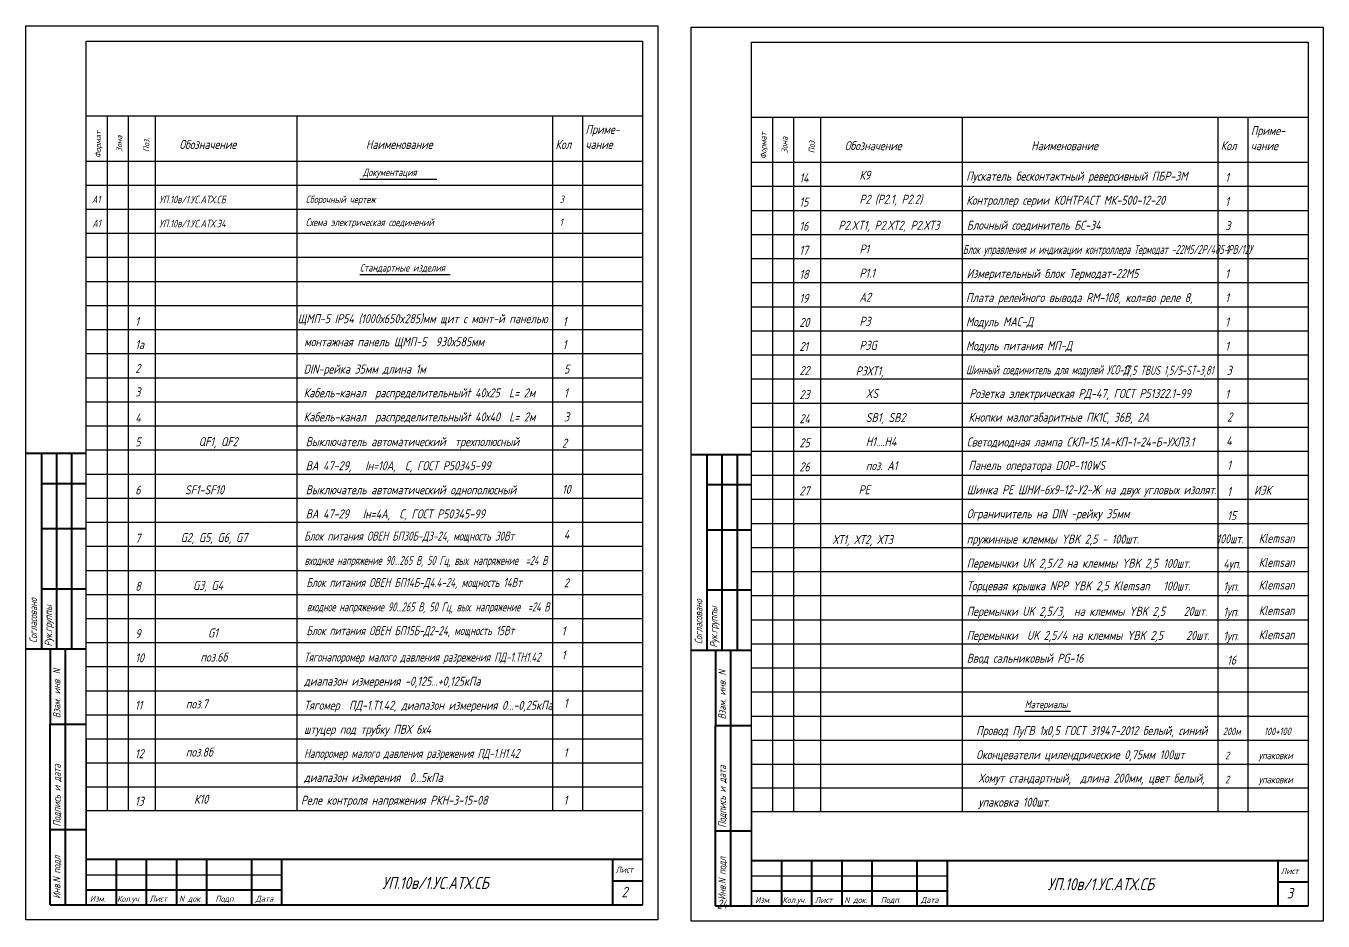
# Model space of a CAD drawing. Header units: millimetres. Extents: x 935 to 2239, y 268 to 862.
# Drawn here: x 1807.9 to 2239.1, y 309.8 to 607.2 of the extents above; entities that cross this region are included whole.
import ezdxf

# ---------------------------------------------------------------- set-up
doc = ezdxf.new("R2010")
doc.units = ezdxf.units.MM
doc.linetypes.add('HIDDEN', pattern=[0.375, 0.25, -0.125])
doc.layers.add('MAIN', color=7, linetype='Continuous', lineweight=50)
doc.layers.add('TEXT', color=250, linetype='Continuous')
doc.styles.add('GOST тип А', font='GOST_A.TTF', dxfattribs={"oblique": 15})
doc.styles.get("Standard").update_dxf_attribs({"font": 'GOST_A.TTF', "width": 0.8, "oblique": 15, "height": 3})

msp = doc.modelspace()

# ---------------------------------------------------------------- linework, layer by layer
for p, q in [((1807.9406, 607.2001), (2017.9406, 607.2001)), ((1807.9406, 310.2001), (1807.9406, 607.2001)), ((2017.9406, 607.2001), (2017.9406, 310.2001)), ((2029.1039, 606.7966), (2239.1039, 606.7966)), ((2029.1039, 309.7966), (2029.1039, 606.7966)), ((2239.1039, 606.7966), (2239.1039, 309.7966)), ((1918.9406, 556.322), (1944.5537, 556.322)), ((1827.9406, 554.322), (2012.9406, 554.322)), ((1827.9406, 554.322), (2012.9406, 554.322)), ((2049.1039, 553.9186), (2234.1039, 553.9186)), ((2049.1039, 553.9186), (2234.1039, 553.9186)), ((1827.9406, 546.322), (2012.9406, 546.322)), ((1827.9406, 546.322), (2012.9406, 546.322)), ((2049.1039, 545.9186), (2234.1039, 545.9186)), ((2049.1039, 545.9186), (2234.1039, 545.9186)), ((1827.9406, 538.322), (2012.9406, 538.322)), ((1827.9406, 538.322), (2012.9406, 538.322)), ((2049.1039, 537.9186), (2234.1039, 537.9186)), ((2049.1039, 537.9186), (2234.1039, 537.9186)), ((1827.9406, 530.322), (2012.9406, 530.322)), ((2049.1039, 529.9186), (2234.1039, 529.9186)), ((1827.9406, 522.322), (2012.9406, 522.322)), ((1918.9406, 524.5998), (1948.9496, 524.5998)), ((2049.1039, 521.9186), (2234.1039, 521.9186)), ((1827.9406, 514.322), (2012.9406, 514.322)), ((2049.1039, 513.9186), (2234.1039, 513.9186)), ((1827.9406, 506.322), (2012.9406, 506.322)), ((2049.1039, 505.9186), (2234.1039, 505.9186)), ((1827.9406, 498.322), (2012.9406, 498.322)), ((2049.1039, 497.9186), (2234.1039, 497.9186)), ((1827.9406, 490.322), (2012.9406, 490.322)), ((2049.1039, 489.9186), (2234.1039, 489.9186)), ((1827.9406, 482.322), (2012.9406, 482.322)), ((2049.1039, 481.9186), (2234.1039, 481.9186)), ((1827.9406, 474.322), (2012.9406, 474.322)), ((2049.1039, 473.9186), (2234.1039, 473.9186)), ((1827.9406, 466.322), (2012.9406, 466.322)), ((2049.1039, 465.9186), (2234.1039, 465.9186)), ((1827.9406, 458.322), (2012.9406, 458.322)), ((2049.1039, 457.9186), (2234.1039, 457.9186)), ((1827.9406, 450.322), (2012.9406, 450.322)), ((2049.1039, 449.9186), (2234.1039, 449.9186)), ((1827.9406, 442.322), (2012.9406, 442.322)), ((2049.1039, 441.9186), (2234.1039, 441.9186)), ((1827.9406, 434.322), (2012.9406, 434.322)), ((2049.1039, 433.9186), (2234.1039, 433.9186)), ((1827.9406, 426.322), (2012.9406, 426.322)), ((2049.1039, 425.9186), (2234.1039, 425.9186)), ((1827.9406, 418.322), (2012.9406, 418.322)), ((2049.1039, 417.9186), (2234.1039, 417.9186)), ((1827.9406, 410.322), (2012.9406, 410.322)), ((2049.1039, 409.9186), (2234.1039, 409.9186)), ((1827.9406, 402.322), (2012.9406, 402.322)), ((2049.1039, 401.9186), (2234.1039, 401.9186)), ((1827.9406, 394.322), (2012.9406, 394.322)), ((2049.1039, 393.9186), (2234.1039, 393.9186)), ((1827.9406, 386.322), (2012.9406, 386.322)), ((2049.1039, 385.9186), (2234.1039, 385.9186)), ((2139.9384, 379.5257), (2155.1181, 379.5257)), ((1827.9406, 378.322), (2012.9406, 378.322)), ((2049.1039, 377.9186), (2234.1039, 377.9186)), ((1827.9406, 370.322), (2012.9406, 370.322)), ((2049.1039, 369.9186), (2234.1039, 369.9186)), ((1827.9406, 362.322), (2012.9406, 362.322)), ((2049.1039, 361.9186), (2234.1039, 361.9186)), ((1827.9406, 354.444), (2012.9406, 354.444)), ((2049.1039, 354.0405), (2234.1039, 354.0405)), ((1827.9406, 346.566), (2012.9406, 346.566)), ((2049.1039, 346.1625), (2234.1039, 346.1625)), ((2017.9406, 310.2001), (1807.9406, 310.2001)), ((2239.1039, 309.7966), (2029.1039, 309.7966))]:
    msp.add_line(p, q)
at = {"lineweight": 30}
for p, q in [((1827.9406, 602.2001), (2012.9406, 602.2001)), ((1827.9406, 315.2001), (1827.9406, 602.2001)), ((2012.9406, 602.2001), (2012.9406, 315.2001)), ((2049.1039, 601.7966), (2234.1039, 601.7966)), ((2049.1039, 314.7966), (2049.1039, 601.7966)), ((2234.1039, 601.7966), (2234.1039, 314.7966)), ((1827.9406, 577.322), (2012.9406, 577.322)), ((1834.9406, 577.322), (1834.9406, 346.566)), ((1841.9406, 577.322), (1841.9406, 346.566)), ((1850.9406, 577.322), (1850.9406, 346.566)), ((1897.9406, 577.322), (1897.9406, 346.566)), ((1982.9406, 577.322), (1982.9406, 346.566)), ((1992.9406, 577.322), (1992.9406, 346.566)), ((2049.1039, 576.9186), (2234.1039, 576.9186)), ((2056.1039, 576.9186), (2056.1039, 346.1625)), ((2063.1039, 576.9186), (2063.1039, 346.1625)), ((2072.1039, 576.9186), (2072.1039, 346.1625)), ((2119.1039, 576.9186), (2119.1039, 346.1625)), ((2204.1039, 576.9186), (2204.1039, 346.1625)), ((2214.1039, 576.9186), (2214.1039, 346.1625)), ((1827.9406, 562.322), (2012.9406, 562.322)), ((2049.1039, 561.9186), (2234.1039, 561.9186)), ((1827.9406, 370.2001), (1827.9406, 315.2001)), ((2049.1039, 369.7966), (2049.1039, 314.7966))]:
    msp.add_line(p, q, dxfattribs=at)
at = {"color": 7, "lineweight": 40}
for p, q in [((2012.9406, 330.2001), (1827.9406, 330.2001)), ((1837.9406, 330.2001), (1837.9406, 315.2001)), ((1847.9406, 330.2001), (1847.9406, 315.2001)), ((1857.9406, 330.2001), (1857.9406, 315.2001)), ((1867.9406, 330.2001), (1867.9406, 315.2001)), ((1882.9406, 330.2001), (1882.9406, 315.2001)), ((1892.9406, 330.2001), (1892.9406, 315.2001)), ((2002.9406, 330.2001), (2002.9406, 315.2001)), ((2234.1039, 329.7966), (2049.1039, 329.7966)), ((2059.1039, 329.7966), (2059.1039, 314.7966)), ((2069.1039, 329.7966), (2069.1039, 314.7966)), ((2079.1039, 329.7966), (2079.1039, 314.7966)), ((2089.1039, 329.7966), (2089.1039, 314.7966)), ((2104.1039, 329.7966), (2104.1039, 314.7966)), ((2114.1039, 329.7966), (2114.1039, 314.7966)), ((2224.1039, 329.7966), (2224.1039, 314.7966)), ((1827.9406, 320.2001), (1892.9406, 320.2001)), ((2002.9406, 323.2001), (2012.9406, 323.2001)), ((2049.1039, 319.7966), (2114.1039, 319.7966)), ((2224.1039, 322.7966), (2234.1039, 322.7966)), ((1827.9406, 315.2001), (2012.9406, 315.2001)), ((2049.1039, 314.7966), (2234.1039, 314.7966))]:
    msp.add_line(p, q, dxfattribs=at)
at = {"color": 7}
for p, q in [((1827.9406, 330.2001), (1827.9406, 315.2001)), ((2049.1039, 329.7966), (2049.1039, 314.7966)), ((1827.9406, 325.2001), (1892.9406, 325.2001)), ((2049.1039, 324.7966), (2114.1039, 324.7966))]:
    msp.add_line(p, q, dxfattribs=at)
at = {"lineweight": 40}
for p, q in [((1815.9406, 315.2001), (2012.9406, 315.2001)), ((2037.1039, 314.7966), (2234.1039, 314.7966))]:
    msp.add_line(p, q, dxfattribs=at)
at = {"layer": 'MAIN', "color": 7, "linetype": 'Continuous', "lineweight": 40}
for p, q in [((1807.9406, 465.212), (1827.9406, 465.212)), ((1813.1392, 465.212), (1813.1392, 400.212)), ((1818.1392, 465.212), (1818.1392, 400.212)), ((1823.1392, 465.212), (1823.1392, 400.212)), ((2029.1039, 464.8085), (2049.1039, 464.8085)), ((2034.3025, 464.8085), (2034.3025, 399.8085)), ((2039.3025, 464.8085), (2039.3025, 399.8085)), ((2044.3025, 464.8085), (2044.3025, 399.8085)), ((1813.1392, 455.212), (1827.9406, 455.212)), ((2034.3025, 454.8085), (2049.1039, 454.8085)), ((1813.1392, 440.212), (1827.9406, 440.212)), ((2034.3025, 439.8085), (2049.1039, 439.8085)), ((1813.1392, 420.212), (1827.9406, 420.212)), ((2034.3025, 419.8085), (2049.1039, 419.8085)), ((1807.9406, 400.212), (1827.9406, 400.212)), ((1815.9406, 400.2001), (1815.9406, 375.2001)), ((1820.9406, 400.2001), (1820.9406, 315.2001)), ((2029.1039, 399.8085), (2049.1039, 399.8085)), ((2037.1039, 399.7966), (2037.1039, 374.7966)), ((2042.1039, 399.7966), (2042.1039, 314.7966)), ((1815.9406, 315.2001), (1815.9406, 375.2001)), ((1815.9406, 375.2001), (1827.9406, 375.2001)), ((2037.1039, 314.7966), (2037.1039, 374.7966)), ((2037.1039, 374.7966), (2049.1039, 374.7966)), ((1815.9406, 340.2001), (1827.9406, 340.2001)), ((2037.1039, 339.7966), (2049.1039, 339.7966))]:
    msp.add_line(p, q, dxfattribs=at)
at = {"layer": 'MAIN', "color": 7, "linetype": 'Continuous', "lineweight": -3}
msp.add_line((1889.6536, 440.7486), (1889.6536, 440.7486), dxfattribs=at)

# ---------------------------------------------------------------- texts
at = {"style": 'GOST тип А', "oblique": 15}
for s, height, p in [('Приме-', 3, (1993.9406, 571.322)), ('Обозначение', 3, (1858.9406, 566.322)), ('Наименование', 3, (1920.9406, 566.322)), ('Наименование', 3, (1920.9406, 566.322)), ('Кол', 3, (1983.9406, 566.322)), ('чание', 3, (1993.9406, 566.322)), ('Документация', 2.5, (1919.9406, 557.322)), ('А1', 2.5, (1829.8771, 548.322)), ('Сборочный чертеж', 2.5, (1900.9406, 548.322)), ('3', 2.5, (1985.3311, 548.322)), ('А1', 2.5, (1829.9833, 540.322)), ('Схема электрическая соединений', 2.5, (1900.9406, 540.7177)), ('1', 2.5, (1985.3311, 540.716)), ('Стандартные изделия', 2.5, (1918.9406, 525.5998))]:
    msp.add_text(s, height=height, dxfattribs=at).set_placement(p)
at = {"oblique": 15}
for s, height, p in [('Приме-', 3, (2215.1039, 570.9186)), ('Обозначение', 3, (2080.1039, 565.9186)), ('Наименование', 3, (2142.1039, 565.9186)), ('Наименование', 3, (2142.1039, 565.9186)), ('Кол', 3, (2205.1039, 565.9186)), ('чание', 3, (2215.1039, 565.9186)), ('Материалы', 2.5, (2139.9384, 380.5257)), ('200м', 2.5, (2205.7986, 371.571)), ('100+100', 2.5, (2219.4508, 371.571)), ('Оконцеватели цилендрические 0,75мм 100шт', 3, (2123.7986, 363.571)), ('2', 2.5, (2206.5486, 363.571)), ('упаковки', 2.5, (2217.6431, 363.571)), ('2', 2.5, (2206.5486, 355.571)), ('упаковки', 2.5, (2217.6431, 355.571))]:
    msp.add_text(s, height=height, dxfattribs=at).set_placement(p)
at = {"style": 'GOST тип А', "oblique": 15}
for s, p in [('Формат', (1832.9406, 563.322)), ('Зона', (1839.9406, 565.322)), ('Поз.', (1848.9406, 565.322))]:
    msp.add_text(s, height=2, rotation=90, dxfattribs=at).set_placement(p)
at = {"oblique": 15}
for s, p in [('Формат', (2054.1039, 562.9186)), ('Зона', (2061.1039, 564.9186)), ('Поз.', (2070.1039, 564.9186))]:
    msp.add_text(s, height=2, rotation=90, dxfattribs=at).set_placement(p)
at = {"color": 7, "style": 'GOST тип А', "oblique": 15}
for s, p in [('14', (2065.0358, 555.202)), ('1', (2206.5876, 555.343)), ('15', (2065.0358, 547.202)), ('1', (2206.5876, 547.343)), ('16', (2065.0358, 539.202)), ('3', (2206.5876, 539.343)), ('17', (2065.0358, 531.202)), ('1', (2206.5876, 531.343)), ('18', (2065.0358, 523.202)), ('1', (2206.5876, 523.343)), ('19', (2065.0358, 515.202)), ('1', (2206.5876, 515.343)), ('1', (1844.2642, 507.4842)), ('1', (1986.3605, 507.4842)), ('20', (2065.0358, 507.202)), ('1', (2206.5876, 507.343)), ('1а', (1844.2642, 499.8125)), ('1', (1986.3605, 499.8125)), ('21', (2065.0358, 499.202)), ('1', (2206.5876, 499.343)), ('2', (1844.2642, 491.8692)), ('DIN-рейка 35мм длина 1м ', (1900.2458, 491.6931)), ('5', (1986.7863, 491.6931)), ('22', (2065.0358, 491.202)), ('3', (1844.2642, 484.0832)), ('Кабель-канал  распределительныйt 40х25  L= 2м', (1900.2458, 483.7975)), ('1', (1986.8032, 483.7975)), ('23', (2065.0358, 483.202)), ('XS', (2087.1017, 483.5845)), ('Розетка электрическая РД-47, ГОСТ Р51322.1-99  ', (2121.5472, 483.5845)), ('1', (2206.5876, 483.343)), ('Кабель-канал  распределительныйt 40х40  L= 2м', (1900.2458, 475.7975)), ('3', (1986.8032, 475.7975)), ('2', (2207.2291, 475.767)), ('4', (1844.2642, 475.5138)), ('24', (2065.0358, 475.202)), ('SB1, SB2', (2087.1017, 475.5845)), ('5', (1844.2642, 467.5138)), ('25', (2065.0358, 467.202)), ('Н1....Н4', (2087.1017, 467.5845)), ('26', (2065.0358, 459.202)), ('поз. А1 ', (2087.1017, 459.5845)), ('1', (2207.2291, 459.767)), ('6', (1844.2642, 451.5138)), ('27', (2065.0358, 451.202)), ('1', (2207.2291, 451.006)), ('ИЭК', (2216.1557, 451.4525)), ('15', (2207.2291, 443.006)), ('7', (1844.2642, 435.5138)), ('пружинные клеммы YBK 2,5 - 100шт.', (2120.6557, 435.2025)), ('100шт.', (2203.6717, 435.2841)), (' Кlemsan', (2216.1557, 435.4525)), ('Перемычки UK 2,5/2 на клеммы YBK 2,5', (2120.6557, 427.2025)), ('100шт.', (2185.9791, 427.131)), ('4уп.', (2205.9308, 427.006)), (' Кlemsan', (2216.1557, 427.4525)), ('8', (1844.2642, 419.5365)), ('Торцевая крышка NPP YBK 2,5 Klemsan', (2120.6557, 419.6882)), ('100шт.', (2185.9791, 419.6166)), (' Кlemsan', (2216.1557, 419.9382)), ('1уп.', (2205.9308, 419.4916)), ('Перемычки UK 2,5/3,  на клеммы YBK 2,5    20шт.', (2120.6557, 411.2025)), ('1уп.', (2205.9308, 411.006)), (' Кlemsan', (2216.1557, 411.4525)), ('9', (1844.2642, 403.7931)), ('Перемычки  UK 2,5/4 на клеммы YBK 2,5     20шт.', (2120.6557, 403.2025)), ('1уп.', (2205.9308, 403.006)), (' Кlemsan', (2216.1557, 403.4525)), ('10', (1844.2642, 395.7345)), ('поз.6б', (1865.9384, 395.988)), ('16', (2207.2291, 395.006)), ('диапазон измерения -0,125...+0,125кПа', (1900.3839, 387.988)), ('11', (1844.1583, 379.9875)), ('поз.7', (1861.0779, 380.4291)), ('Тягомер  ПД-1.Т1.42, диапазон измерения 0...-0,25кПа', (1900.3839, 379.988)), ('штуцер под трубку ПВХ 6х4', (1900.3839, 371.988)), ('12', (1844.1583, 363.8655)), ('поз.8б', (1861.0779, 364.4291)), ('1', (1986.6629, 364.2355)), ('диапазон измерения  0...5кПа', (1900.3839, 355.988)), ('13', (1844.1583, 348.1094)), ('1', (1986.6629, 348.4794)), ('24', (2037.6369, 313.9384))]:
    msp.add_text(s, height=3, dxfattribs=at).set_placement(p)
at = {"color": 7, "oblique": 15}
for s, height, p in [('К9', 3, (2084.9867, 556.1285)), ('Пускатель бесконтактный реверсивный ПБР-3М', 3, (2120.5035, 555.7906)), ('Р2 (Р2.1, Р2.2)', 3, (2084.9867, 548.1285)), ('Контроллер серии КОНТРАСТ МК-500-12-20', 3, (2120.5035, 547.7906)), ('Р2.XT1, Р2.ХТ2, Р2.ХТ3', 3, (2077.995, 539.4593)), ('Блочный соединитель БС-34', 3, (2120.6664, 539.4742)), ('Р1', 3, (2084.9867, 531.5831)), ('Р1.1', 3, (2084.9867, 523.5731)), ('Измерительный блок Термодат-22М5', 3, (2120.6664, 523.4386)), ('А2', 3, (2084.9867, 515.5731)), ('Плата релейного вывода RM-108, кол=во реле 8,  ', 3, (2120.4176, 515.4386)), ('ЩМП-5 IP54 (1000х650x285)мм щит с монт-й панелью', 3, (1898.223, 508.438)), ('Р3', 3, (2084.9867, 507.5731)), ('Модуль МАС-Д ', 3, (2120.4176, 507.4386)), ('монтажная панель ЩМП-5  930х585мм', 3, (1900.473, 500.7663)), ('Р3G', 3, (2084.9867, 499.5731)), ('Модуль питания МП-Д ', 3, (2120.4176, 499.4386)), ('Светодиодная лампа СКЛ-15.1А-КП-1-24-Б-УХЛ3.1', 3, (2120.6664, 467.4667)), ('4', 3, (2206.897, 467.8362)), ('РЕ', 3, (2084.7025, 451.6078)), ('Шинка РЕ ШНИ-6х9-12-У2-Ж на двух угловых изолят.', 3, (2120.6664, 451.6078)), ('Ограничитель на DIN -рейку 35мм', 3, (2120.6664, 443.6078)), ('ХТ1, ХТ2, ХТ3 ', 3, (2076.0708, 435.031)), ('Ввод сальниковый PG-16', 3, (2120.6664, 395.6078)), ('Провод ПуГВ 1х0,5 ГОСТ 31947-2012 белый, синий', 3, (2123.7986, 371.571)), ('К10', 3, (1863.8233, 348.7759)), ('Реле контроля напряжения РКН-3-15-08', 3, (1899.3401, 348.4381)), ('Лист', 2, (2003.9406, 325.8593)), ('Лист', 2, (2225.1039, 325.4558)), ('2', 3.5, (2005.9406, 317.7054)), ('3', 3.5, (2227.1039, 317.3019)), ('Изм.', 2, (1829.1944, 316.2001)), ('Кол.уч.', 2, (1838.2474, 316.2001)), ('Лист', 2, (1849.0193, 316.2001)), ('N док.', 2, (1858.816, 316.2001)), ('Подп.', 2, (1870.9406, 316.2001)), ('Дата', 2, (1884.2754, 316.2001)), ('Изм.', 2, (2050.3577, 315.7966)), ('Кол.уч.', 2, (2059.4108, 315.7966)), ('Лист', 2, (2070.1826, 315.7966)), ('N док.', 2, (2079.9794, 315.7966)), ('Подп.', 2, (2092.1039, 315.7966)), ('Дата', 2, (2105.4387, 315.7966))]:
    msp.add_text(s, height=height, dxfattribs=at).set_placement(p)
for s, width, p in [('Блок управления и индикации контроллера Термодат -22М5/2Р/485-РВ/12У', 0.7, (2119.3585, 531.4386)), ('Шинный соединитель для модулей УСО-Д', 0.8, (2120.4176, 491.4386))]:
    msp.add_text(s, height=3, dxfattribs=dict(at, width=width)).set_placement(p)
at = {"linetype": 'Continuous', "oblique": 15}
msp.add_text('Р3ХТ1,', height=3, dxfattribs=at).set_placement((2083.7276, 491.0513))
at = {"linetype": 'Continuous', "oblique": 15, "width": 0.8}
msp.add_text('17,5 TBUS 1,5/5-ST-3,81', height=3, dxfattribs=at).set_placement((2172.5, 491.2803))
at = {"color": 7, "style": 'GOST тип А', "oblique": 15, "width": 0.9}
for s, p in [('Тягонапоромер малого давления разрежения ПД-1.ТН1.42', (1900.3839, 395.988)), ('Напоромер малого давления разрежения ПД-1.Н1.42', (1900.3839, 363.988))]:
    msp.add_text(s, height=3, dxfattribs=at).set_placement(p)
at = {"color": 7, "linetype": 'HIDDEN', "oblique": 15}
for s, p in [(' Хомут стандартный,  длина 200мм, цвет белый,', (2122.9789, 355.7936)), (' упаковка 100шт.', (2122.9789, 347.7936))]:
    msp.add_text(s, height=3, dxfattribs=at).set_placement(p)
at = {"layer": 'MAIN', "color": 7, "linetype": 'Continuous', "lineweight": -3, "oblique": 15}
for s, p in [('3', (2207.0453, 491.2713)), (' G2, G5, G6, G7 ', (1857.8138, 435.7261)), ('G3, G4', (1863.4677, 419.803)), (' G1 ', (1866.9148, 404.0163))]:
    msp.add_text(s, height=3, dxfattribs=at).set_placement(p)
at = {"layer": 'MAIN', "color": 7, "linetype": 'Continuous', "lineweight": -3, "style": 'GOST тип А', "oblique": 15}
for s, p in [('Кнопки малогабаритные ПК1С, 36В, 2А', (2121.2289, 475.6902)), ('QF1, QF2', (1865.3548, 467.5782)), ('Выключатель автоматический  трехполюсный', (1900.945, 467.5782)), ('2', (1986.1046, 467.0782)), ('ВА 47-29,   Iн=10А,  С, ГОСТ Р50345-99', (1900.945, 459.5782)), ('Панель оператора DOP-110WS', (2121.2289, 459.6902)), ('SF1-SF10', (1860.7695, 451.5782)), ('Выключатель автоматический однополюсный ', (1900.945, 451.5782)), ('10', (1986.1258, 451.7248)), ('ВА 47-29   Iн=4А,  С, ГОСТ Р50345-99', (1900.945, 443.5782)), ('4', (1986.7352, 436.6758)), ('2', (1986.7352, 420.6758)), ('1', (1986.0172, 404.7175)), ('1', (1986.0172, 396.7175)), ('1', (1986.7352, 380.6758))]:
    msp.add_text(s, height=3, dxfattribs=at).set_placement(p)
at = {"layer": 'MAIN', "color": 7, "linetype": 'Continuous', "lineweight": -3, "oblique": 15}
for s, width, p in [('Блок питания ОВЕН БП30Б-Д3-24, мощность 30Вт', 0.9, (1900.4375, 436.2062)), ('входное напряжение 90...265 В, 50 Гц, вых. напряжение  =24 В', 0.8, (1900.5625, 428.1028)), ('Блок питания ОВЕН БП14Б-Д4.4-24, мощность 14Вт', 0.9, (1901.1722, 420.7819)), ('входное напряжение 90...265 В, 50 Гц, вых. напряжение  =24 В', 0.8, (1901.2972, 412.6786)), ('Блок питания ОВЕН БП15Б-Д2-24, мощность 15Вт', 0.9, (1901.1722, 404.7819))]:
    msp.add_text(s, height=3, dxfattribs=dict(at, width=width)).set_placement(p)
at = {"layer": 'MAIN', "color": 7, "linetype": 'Continuous', "lineweight": -3, "style": 'GOST тип А', "oblique": 15}
for s, p in [('Согласовано', (1811.6156, 402.212)), ('Рук.группы', (1816.6156, 401.0463)), ('Взам. инв. N', (1819.4171, 377.2001))]:
    msp.add_text(s, height=2.5, rotation=90, dxfattribs=at).set_placement(p)
at = {"layer": 'MAIN', "color": 7, "linetype": 'Continuous', "lineweight": -3, "oblique": 15}
for s, p in [('Согласовано', (2032.779, 401.8085)), ('Рук.группы', (2037.779, 400.6429)), ('Взам. инв. N', (2040.5804, 376.7966)), ('Подпись и дата', (1819.4641, 341.2001)), ('Подпись и дата', (2040.6275, 340.7966)), ('Инв.N подл', (1819.4171, 317.2001)), ('Инв.N подл', (2040.5804, 316.7966))]:
    msp.add_text(s, height=2.5, rotation=90, dxfattribs=at).set_placement(p)
at = {"layer": 'TEXT', "color": 7, "linetype": 'Continuous', "lineweight": -3, "oblique": 15}
for s, height, p in [('УП.10в/1.УC.АТХ.СБ', 2.5, (1852.2321, 548.2967)), ('УП.10в/1.УC.АТХ.Э4', 2.5, (1852.2321, 540.2967)), ('УП.10в/1.УC.АТХ.СБ', 4, (1926.379, 320.4533)), ('УП.10в/1.УC.АТХ.СБ', 4, (2147.5424, 320.0498))]:
    msp.add_text(s, height=height, dxfattribs=at).set_placement(p)

doc.saveas('drawing.dxf')
